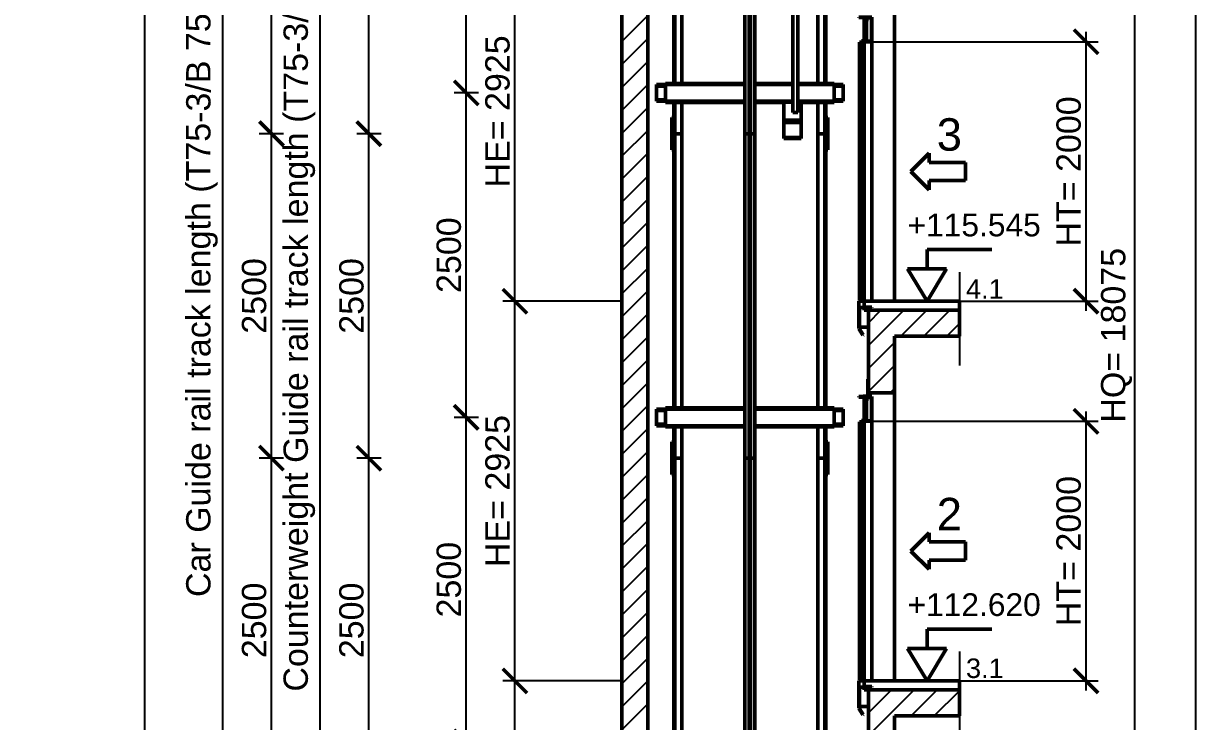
# Model space of a CAD drawing. Header units: millimetres. Extents: x -9546 to 173314, y -46180 to 27253.
# Drawn here: x 65256 to 74286, y -28385 to -23006 of the extents above; entities that cross this region are included whole.
import ezdxf

# ---------------------------------------------------------------- set-up
doc = ezdxf.new("R2010")
doc.units = ezdxf.units.MM
doc.linetypes.add('AM_ISO08W050', pattern=[18, 12, -1.5, 3, -1.5])
for name, color, linetype, lineweight in [('AM_0', 7, 'Continuous', 50), ('AM_5', 3, 'Continuous', 25), ('AM_8', 1, 'Continuous', 25), ('LDCar-AM_0', 7, 'Continuous', 50), ('LDCar-AM_4', 3, 'Continuous', 25), ('LDDoorFixingPoints-AM_0', 7, 'Continuous', 50), ('LDGuides-AM_0', 7, 'Continuous', 50), ('LDRailBrackets-AM_0', 7, 'Continuous', 50), ('LDShaft-AM_0', 7, 'Continuous', 50), ('LDShaft-AM_5', 3, 'Continuous', 25), ('LDShaft-AM_7', 4, 'AM_ISO08W050', 25)]:
    doc.layers.add(name, color=color, linetype=linetype, lineweight=lineweight)
doc.layers.add('AM_VIEWS', color=1, linetype='Continuous', lineweight=25, plot=False)
doc.styles.add('LD', font='ARIALUNI.ttf')
doc.dimstyles.new('LIFT', dxfattribs={"dimtxt": 2.5, "dimasz": 2.5, "dimexe": 1.25, "dimexo": 0, "dimgap": 0.5, "dimtad": 1, "dimdec": 0, "dimzin": 1, "dimdsep": 46, "dimtxsty": 'LD', "dimblk": 'ARCHTICK', "dimcen": 0, "dimdle": 1, "dimclrd": 3, "dimclre": 3, "dimclrt": 4, "dimadec": 0, "dimazin": 0, "dimtp": 0.1, "dimtm": 0.1, "dimtfac": 0.71, "dimtdec": 0, "dimtix": 1, "dimtmove": 0, "dimatfit": 3, "dimfxl": 1, "dimtolj": 1, "dimarcsym": 0})

# ---------------------------------------------------------------- blocks, each defined once
blk = doc.blocks.new('LD_20260611094835_0000028C')
at = {"layer": 'AM_8'}
for p, q in [((-1900, 12595.7), (-1700, 12795.7)), ((-1900, 12418.9), (-1700, 12618.9)), ((-1900, 12242.1), (-1700, 12442.1)), ((-1900, 12065.4), (-1700, 12265.4)), ((-1900, 11888.6), (-1700, 12088.6)), ((-1900, 11711.8), (-1700, 11911.8)), ((-1900, 11535), (-1700, 11735)), ((-1900, 11358.3), (-1700, 11558.3)), ((-1900, 11181.5), (-1700, 11381.5)), ((-1900, 11004.7), (-1700, 11204.7)), ((-1900, 10827.9), (-1700, 11027.9)), ((-1900, 10651.1), (-1700, 10851.1)), ((-1900, 10474.4), (-1700, 10674.4)), ((-1900, 10297.6), (-1700, 10497.6)), ((0, 10253), (272, 10525)), ((0, 10429.8), (95.2, 10525)), ((248.7, 10325), (448.7, 10525)), ((425.5, 10325), (625.5, 10525)), ((602.3, 10325), (700, 10422.7)), ((-1900, 10120.8), (-1700, 10320.8)), ((0, 10076.3), (200, 10276.3)), ((-1900, 9944), (-1700, 10144)), ((0, 9899.5), (200, 10099.5)), ((-1900, 9767.3), (-1700, 9967.3)), ((167.3, 9890), (200, 9922.7)), ((-1900, 9590.5), (-1700, 9790.5)), ((-1900, 9413.7), (-1700, 9613.7)), ((-1900, 9236.9), (-1700, 9436.9)), ((-1900, 9060.2), (-1700, 9260.2)), ((-1900, 8883.4), (-1700, 9083.4)), ((-1900, 8706.6), (-1700, 8906.6)), ((-1900, 8529.8), (-1700, 8729.8)), ((-1900, 8353), (-1700, 8553)), ((-1900, 8176.3), (-1700, 8376.3)), ((-1900, 7999.5), (-1700, 8199.5)), ((-1900, 7822.7), (-1700, 8022.7)), ((-1900, 7645.9), (-1700, 7845.9)), ((-1900, 7469.2), (-1700, 7669.2)), ((0, 7247.8), (352.2, 7600)), ((0, 7424.6), (175.4, 7600)), ((328.9, 7400), (528.9, 7600)), ((505.7, 7400), (700, 7594.3)), ((-1900, 7292.4), (-1700, 7492.4)), ((682.5, 7400), (700, 7417.5))]:
    blk.add_line(p, q, dxfattribs=at)
blk = doc.blocks.new('LD_20260611094835_0000028D')
at = {"layer": 'LDShaft-AM_0'}
for p, q in [((-1900, 24391), (-1900, 0)), ((-1700, 0), (-1700, 24191)), ((200, 10595), (200, 12815)), ((80, 10525), (0, 10525)), ((0, 10525), (0, 9890)), ((200, 10525), (80, 10525)), ((700, 10525), (200, 10525)), ((700, 10325), (700, 10525)), ((200, 9890), (200, 10325)), ((200, 10325), (700, 10325)), ((0, 9890), (0, 9860)), ((0, 9890), (80, 9890)), ((80, 9890), (200, 9890)), ((200, 7670), (200, 9890)), ((80, 7600), (0, 7600)), ((0, 7600), (0, 6965)), ((200, 7600), (80, 7600)), ((700, 7600), (200, 7600)), ((700, 7400), (700, 7600)), ((200, 6965), (200, 7400)), ((200, 7400), (700, 7400))]:
    blk.add_line(p, q, dxfattribs=at)
blk = doc.blocks.new('LD_ENTRY_FLOOR_R')
for p, q in [((0, 0), (-150, 250)), ((150, 250), (0, 0))]:
    blk.add_line(p, q)
at = {"layer": 'AM_0'}
for p, q in [((0, 397.7), (500, 397.7)), ((0, 250), (0, 397.7)), ((-150, 250), (150, 250))]:
    blk.add_line(p, q, dxfattribs=at)
blk = doc.blocks.new('LD_20260611094835_000002A7')
at = {"layer": 'LDCar-AM_0'}
blk.add_blockref('LD_ENTRY_FLOOR_R', (0, 0), dxfattribs=at)
at = {"layer": 'LDCar-AM_0', "style": 'LD'}
blk.add_text('+115.545', height=175, dxfattribs=at).set_placement((-150, 500))
blk = doc.blocks.new('LD_ENTRY_R')
for p, q in [((0, 0), (140.6, 140.6)), ((140.6, 70.3), (140.6, 140.6)), ((0, 0), (140.6, -140.6)), ((140.6, 70.3), (422, 70.3)), ((422, -70.3), (422, 70.3)), ((140.6, -70.3), (422, -70.3)), ((140.6, -70.3), (140.6, -140.6))]:
    blk.add_line(p, q)
blk = doc.blocks.new('LD_20260611094835_000002A8')
at = {"layer": 'LDCar-AM_0'}
blk.add_blockref('LD_ENTRY_R', (0, 0), dxfattribs=at)
at = {"layer": 'LDCar-AM_0', "style": 'LD'}
blk.add_text('3', height=250, dxfattribs=at).set_placement((200, 160))
blk = doc.blocks.new('LD_20260611094835_000002A9')
at = {"layer": 'LDShaft-AM_0'}
for p, q in [((0, 0), (-35, 0)), ((-35, 0), (-35, -70)), ((80, 0), (0, 0)), ((200, 0), (80, 0)), ((700, 0), (200, 0)), ((700, -70), (700, 0)), ((-35, -70), (0, -70)), ((0, -70), (80, -70)), ((80, -70), (200, -70)), ((200, -70), (700, -70))]:
    blk.add_line(p, q, dxfattribs=at)
blk = doc.blocks.new('LD_20260611094835_000002AA')
at = {"layer": 'LDShaft-AM_0'}
for p, q in [((0, 0), (-35, 0)), ((-35, 0), (-35, -1)), ((0, -1), (0, 0)), ((-71, -1), (-71, -151)), ((-35, -1), (-71, -1)), ((-35, -1), (0, -1)), ((0, -151), (0, -22.5)), ((-71, -151), (0, -151))]:
    blk.add_line(p, q, dxfattribs=at)
blk = doc.blocks.new('LD_20260611094835_000002AB')
at = {"layer": 'LDCar-AM_0'}
for p, q in [((-40, 2190), (-100, 2190)), ((-100, 2190), (-100, 2187)), ((-100, 2187), (-43, 2187)), ((-60, 2187), (-60, 2003)), ((-43, 2187), (-43, 2010)), ((-30, 2190), (-40, 2190)), ((-40, 2010), (-40, 2190)), ((-30, 2190), (-30, 2170)), ((0, 2190), (-30, 2190)), ((-30, 2170), (-27, 2170)), ((-27, 2170), (-27, 2187)), ((-27, 2187), (-3, 2187)), ((-3, 2187), (-3, 2003)), ((0, 2000), (0, 2190)), ((-66.5, 1995), (-95, 1995)), ((-95, 1995), (-95, 5)), ((-63.5, 2020), (-66.5, 2020)), ((-66.5, 2020), (-66.5, 2000)), ((-66.5, 2000), (0, 2000)), ((-66.5, 5), (-66.5, 1995)), ((-63.5, 2003), (-63.5, 2020)), ((-3, 2003), (-63.5, 2003)), ((-60, 2000), (-60, 0)), ((-43, 2010), (-40, 2010)), ((0, 0), (0, 2000)), ((-60, 0), (-100, 0)), ((-100, 0), (-100, -47.5)), ((-95, 5), (-66.5, 5)), ((-60, -44.5), (-60, 0)), ((-60, 0), (0, 0)), ((-100, -47.5), (-100, -210)), ((-97, -210), (-97, -47.5)), ((-97, -47.5), (-60, -47.5)), ((0, -44.5), (-60, -44.5)), ((-60, -47.5), (0, -47.5)), ((0, -47.5), (0, -44.5)), ((-100, -210), (-97, -210)), ((-97.2, -210.2), (-99.8, -211.8)), ((-99.8, -211.8), (-69.8, -260.8)), ((-67.2, -259.2), (-97.2, -210.2)), ((-69.8, -260.8), (-67.2, -259.2))]:
    blk.add_line(p, q, dxfattribs=at)
blk = doc.blocks.new('LD_20260611094835_000002B0')
at = {"layer": 'LDCar-AM_0'}
blk.add_blockref('LD_ENTRY_R', (0, 0), dxfattribs=at)
at = {"layer": 'LDCar-AM_0', "style": 'LD'}
blk.add_text('2', height=250, dxfattribs=at).set_placement((200, 160))
blk = doc.blocks.new('LD_20260611094835_000002B1')
at = {"layer": 'LDCar-AM_0'}
blk.add_blockref('LD_ENTRY_FLOOR_R', (0, 0), dxfattribs=at)
at = {"layer": 'LDCar-AM_0', "style": 'LD'}
blk.add_text('+112.620', height=175, dxfattribs=at).set_placement((-150, 500))
blk = doc.blocks.new('LD_20260611094835_000002B2')
at = {"layer": 'LDShaft-AM_0'}
for p, q in [((0, 0), (-35, 0)), ((-35, 0), (-35, -70)), ((80, 0), (0, 0)), ((200, 0), (80, 0)), ((700, 0), (200, 0)), ((700, -70), (700, 0)), ((-35, -70), (0, -70)), ((0, -70), (80, -70)), ((80, -70), (200, -70)), ((200, -70), (700, -70))]:
    blk.add_line(p, q, dxfattribs=at)
blk = doc.blocks.new('LD_20260611094835_000002B3')
at = {"layer": 'LDShaft-AM_0'}
for p, q in [((0, 0), (-35, 0)), ((-35, 0), (-35, -1)), ((0, -1), (0, 0)), ((-71, -1), (-71, -151)), ((-35, -1), (-71, -1)), ((-35, -1), (0, -1)), ((0, -151), (0, -22.5)), ((-71, -151), (0, -151))]:
    blk.add_line(p, q, dxfattribs=at)
blk = doc.blocks.new('LD_20260611094835_000002B4')
at = {"layer": 'LDCar-AM_0'}
for p, q in [((-40, 2190), (-100, 2190)), ((-100, 2190), (-100, 2187)), ((-100, 2187), (-43, 2187)), ((-60, 2187), (-60, 2003)), ((-43, 2187), (-43, 2010)), ((-30, 2190), (-40, 2190)), ((-40, 2010), (-40, 2190)), ((-30, 2190), (-30, 2170)), ((0, 2190), (-30, 2190)), ((-30, 2170), (-27, 2170)), ((-27, 2170), (-27, 2187)), ((-27, 2187), (-3, 2187)), ((-3, 2187), (-3, 2003)), ((0, 2000), (0, 2190)), ((-66.5, 1995), (-95, 1995)), ((-95, 1995), (-95, 5)), ((-63.5, 2020), (-66.5, 2020)), ((-66.5, 2020), (-66.5, 2000)), ((-66.5, 2000), (0, 2000)), ((-66.5, 5), (-66.5, 1995)), ((-63.5, 2003), (-63.5, 2020)), ((-3, 2003), (-63.5, 2003)), ((-60, 2000), (-60, 0)), ((-43, 2010), (-40, 2010)), ((0, 0), (0, 2000)), ((-60, 0), (-100, 0)), ((-100, 0), (-100, -47.5)), ((-95, 5), (-66.5, 5)), ((-60, -44.5), (-60, 0)), ((-60, 0), (0, 0)), ((-100, -47.5), (-100, -210)), ((-97, -210), (-97, -47.5)), ((-97, -47.5), (-60, -47.5)), ((0, -44.5), (-60, -44.5)), ((-60, -47.5), (0, -47.5)), ((0, -47.5), (0, -44.5)), ((-100, -210), (-97, -210)), ((-97.2, -210.2), (-99.8, -211.8)), ((-99.8, -211.8), (-69.8, -260.8)), ((-67.2, -259.2), (-97.2, -210.2)), ((-69.8, -260.8), (-67.2, -259.2))]:
    blk.add_line(p, q, dxfattribs=at)
blk = doc.blocks.new('LD_20260611094835_000002B6')
at = {"layer": 'LDDoorFixingPoints-AM_0'}
for p, q in [((-1, 35), (-5, 35)), ((-5, 35), (-5, -96)), ((-1, -100), (-1, 35)), ((-5, -96), (-41, -96)), ((-41, -96), (-41, -100)), ((-41, -100), (-1, -100))]:
    blk.add_line(p, q, dxfattribs=at)
blk = doc.blocks.new('LD_20260611094835_000002D5')
at = {"layer": 'AM_0'}
for p, q in [((-20, -70), (-87, -70)), ((-87, -70), (-87, -209)), ((45, -70), (20, -70)), ((45, -209), (45, -70)), ((45, -209), (-87, -209)), ((-87, -209), (-87, -226.5)), ((-87, -209), (45, -209)), ((45, -226.5), (-87, -226.5)), ((-87, -226.5), (-87, -343.5)), ((45, -226.5), (45, -209)), ((45, -343.5), (45, -226.5)), ((-87, -343.5), (45, -343.5)), ((-87, -343.5), (-87, -350)), ((-87, -350), (45, -350)), ((45, -350), (45, -343.5))]:
    blk.add_line(p, q, dxfattribs=at)
blk = doc.blocks.new('LD_20260611094835_000002D6')
at = {"layer": 'AM_0'}
for p, q in [((45, 65), (-87, 65)), ((-87, 65), (-87, -74)), ((45, -74), (45, 65)), ((45, -74), (-87, -74)), ((-87, -74), (-87, -91.5)), ((-87, -74), (45, -74)), ((45, -91.5), (45, -74)), ((45, -91.5), (-87, -91.5)), ((-87, -91.5), (-87, -208.5)), ((45, -208.5), (45, -91.5)), ((-87, -208.5), (-87, -215)), ((-87, -208.5), (45, -208.5)), ((-87, -215), (-20, -215)), ((-20, -208.5), (-20, -8396.5)), ((20, -8396.5), (20, -208.5)), ((20, -215), (45, -215)), ((45, -215), (45, -208.5)), ((-20, -8396.5), (20, -8396.5))]:
    blk.add_line(p, q, dxfattribs=at)
blk = doc.blocks.new('LD_20260611094835_000002D7')
at = {"layer": 'LDShaft-AM_7'}
blk.add_line((0, -20061), (0, 4980), dxfattribs=at)
blk = doc.blocks.new('LD_20260611094835_000002DD')
at = {"layer": 'LDRailBrackets-AM_0'}
for p, q in [((-650, 64.5), (-720, 64.5)), ((-720, 64.5), (-720, 56.5)), ((-709, 56.5), (-720, 56.5)), ((-720, 56.5), (-720, 52.5)), ((-720, 52.5), (-720, -52.5)), ((-720, 52.5), (-709, 52.5)), ((-709, 52.5), (-709, 56.5)), ((-650, 56.5), (-709, 56.5)), ((-709, 56.5), (-709, 52.5)), ((-709, 52.5), (-650, 52.5)), ((-650, 72.5), (-650, 64.5)), ((-37.5, 72.5), (-650, 72.5)), ((-650, 64.5), (-650, -64.5)), ((-37.5, 64.5), (-650, 64.5)), ((650, 72.5), (37.5, 72.5)), ((650, 64.5), (37.5, 64.5)), ((650, 64.5), (650, 72.5)), ((720, 64.5), (650, 64.5)), ((650, -64.5), (650, 64.5)), ((709, 56.5), (650, 56.5)), ((650, 52.5), (709, 52.5)), ((709, 56.5), (709, 52.5)), ((720, 56.5), (709, 56.5)), ((709, 52.5), (709, 56.5)), ((709, 52.5), (720, 52.5)), ((720, 56.5), (720, 64.5)), ((720, 52.5), (720, 56.5)), ((720, -52.5), (720, 52.5)), ((-709, -52.5), (-720, -52.5)), ((-720, -52.5), (-720, -56.5)), ((-720, -56.5), (-720, -64.5)), ((-720, -56.5), (-709, -56.5)), ((-720, -64.5), (-650, -64.5)), ((-650, -52.5), (-709, -52.5)), ((-709, -52.5), (-709, -56.5)), ((-709, -56.5), (-709, -52.5)), ((-709, -56.5), (-650, -56.5)), ((-650, -64.5), (-37.5, -64.5)), ((-650, -64.5), (-650, -72.5)), ((-650, -72.5), (-37.5, -72.5)), ((37.5, -64.5), (650, -64.5)), ((37.5, -72.5), (650, -72.5)), ((709, -52.5), (650, -52.5)), ((650, -56.5), (709, -56.5)), ((650, -64.5), (720, -64.5)), ((650, -72.5), (650, -64.5)), ((709, -56.5), (709, -52.5)), ((709, -52.5), (709, -56.5)), ((720, -52.5), (709, -52.5)), ((709, -56.5), (720, -56.5)), ((720, -56.5), (720, -52.5)), ((720, -64.5), (720, -56.5))]:
    blk.add_line(p, q, dxfattribs=at)
blk = doc.blocks.new('LD_20260611094835_000002E4')
at = {"layer": 'LDRailBrackets-AM_0'}
for p, q in [((-650, 64.5), (-720, 64.5)), ((-720, 64.5), (-720, 56.5)), ((-709, 56.5), (-720, 56.5)), ((-720, 56.5), (-720, 52.5)), ((-720, 52.5), (-720, -52.5)), ((-720, 52.5), (-709, 52.5)), ((-650, 56.5), (-709, 56.5)), ((-709, 56.5), (-709, 52.5)), ((-709, 52.5), (-709, 56.5)), ((-709, 52.5), (-650, 52.5)), ((-650, 72.5), (-650, 64.5)), ((-37.5, 72.5), (-650, 72.5)), ((-650, 64.5), (-650, -64.5)), ((-37.5, 64.5), (-650, 64.5)), ((330, 72.5), (37.5, 72.5)), ((330, 64.5), (37.5, 64.5)), ((650, 72.5), (370, 72.5)), ((650, 64.5), (370, 64.5)), ((650, 64.5), (650, 72.5)), ((650, -64.5), (650, 64.5)), ((720, 64.5), (650, 64.5)), ((709, 56.5), (650, 56.5)), ((650, 52.5), (709, 52.5)), ((709, 56.5), (709, 52.5)), ((720, 56.5), (709, 56.5)), ((709, 52.5), (709, 56.5)), ((709, 52.5), (720, 52.5)), ((720, 56.5), (720, 64.5)), ((720, 52.5), (720, 56.5)), ((720, -52.5), (720, 52.5)), ((-709, -52.5), (-720, -52.5)), ((-720, -52.5), (-720, -56.5)), ((-720, -56.5), (-720, -64.5)), ((-720, -56.5), (-709, -56.5)), ((-720, -64.5), (-650, -64.5)), ((-650, -52.5), (-709, -52.5)), ((-709, -52.5), (-709, -56.5)), ((-709, -56.5), (-709, -52.5)), ((-709, -56.5), (-650, -56.5)), ((-650, -64.5), (-37.5, -64.5)), ((-650, -64.5), (-650, -72.5)), ((-650, -72.5), (-37.5, -72.5)), ((37.5, -64.5), (330, -64.5)), ((37.5, -72.5), (263, -72.5)), ((370, -64.5), (650, -64.5)), ((395, -72.5), (650, -72.5)), ((709, -52.5), (650, -52.5)), ((650, -56.5), (709, -56.5)), ((650, -64.5), (720, -64.5)), ((650, -72.5), (650, -64.5)), ((709, -56.5), (709, -52.5)), ((709, -52.5), (709, -56.5)), ((720, -52.5), (709, -52.5)), ((709, -56.5), (720, -56.5)), ((720, -56.5), (720, -52.5)), ((720, -64.5), (720, -56.5))]:
    blk.add_line(p, q, dxfattribs=at)
blk = doc.blocks.new('LD_20260611094835_000002E8')
at = {"layer": 'LDGuides-AM_0'}
for p, q in [((24, 1250), (-31, 1250)), ((-31, 1250), (-31, -863.5)), ((31, 1250), (24, 1250)), ((24, 1250), (24, -863.5)), ((24, -863.5), (24, 1250)), ((31, -863.5), (31, 1250)), ((-31, -1008.5), (-31, -1250)), ((24, -1008.5), (24, -1250)), ((24, -1250), (24, -1008.5)), ((31, -1250), (31, -1008.5)), ((-31, -1250), (24, -1250)), ((24, -1250), (31, -1250))]:
    blk.add_line(p, q, dxfattribs=at)
blk = doc.blocks.new('LD_20260611094835_000002E9')
at = {"layer": 'AM_0'}
for p, q in [((15, 125), (0, 125)), ((0, 125), (0, -125)), ((15, -125), (15, 125)), ((0, -125), (15, -125))]:
    blk.add_line(p, q, dxfattribs=at)
blk = doc.blocks.new('LD_20260611094835_000002EA')
at = {"layer": 'LDGuides-AM_0'}
for p, q in [((24, 1250), (-31, 1250)), ((-31, 1250), (-31, -863.5)), ((24, -863.5), (24, 1250)), ((31, 1250), (24, 1250)), ((24, 1250), (24, -863.5)), ((31, -863.5), (31, 1250)), ((-31, -1008.5), (-31, -1250)), ((24, -1250), (24, -1008.5)), ((24, -1008.5), (24, -1250)), ((31, -1250), (31, -1008.5)), ((-31, -1250), (24, -1250)), ((24, -1250), (31, -1250))]:
    blk.add_line(p, q, dxfattribs=at)
blk = doc.blocks.new('LD_20260611094835_000002F4')
at = {"layer": 'LDGuides-AM_0'}
for p, q in [((24, 1250), (-31, 1250)), ((-31, 1250), (-31, -863.5)), ((24, -863.5), (24, 1250)), ((31, 1250), (24, 1250)), ((24, 1250), (24, -863.5)), ((31, -863.5), (31, 1250)), ((-31, -1008.5), (-31, -1250)), ((24, -1250), (24, -1008.5)), ((24, -1008.5), (24, -1250)), ((31, -1250), (31, -1008.5)), ((-31, -1250), (24, -1250)), ((24, -1250), (31, -1250))]:
    blk.add_line(p, q, dxfattribs=at)
blk = doc.blocks.new('LD_20260611094835_000002F5')
at = {"layer": 'AM_0'}
for p, q in [((15, 125), (0, 125)), ((0, 125), (0, -125)), ((15, -125), (15, 125)), ((0, -125), (15, -125))]:
    blk.add_line(p, q, dxfattribs=at)
blk = doc.blocks.new('LD_20260611094835_00000302')
at = {"layer": 'LDGuides-AM_0'}
for p, q in [((-24, 1250), (-31, 1250)), ((-31, 1250), (-31, -863.5)), ((31, 1250), (-24, 1250)), ((-24, 1250), (-24, -863.5)), ((-24, -863.5), (-24, 1250)), ((31, -863.5), (31, 1250)), ((-31, -1008.5), (-31, -1250)), ((-24, -1008.5), (-24, -1250)), ((-24, -1250), (-24, -1008.5)), ((31, -1250), (31, -1008.5)), ((-31, -1250), (-24, -1250)), ((-24, -1250), (31, -1250))]:
    blk.add_line(p, q, dxfattribs=at)
blk = doc.blocks.new('LD_20260611094835_00000306')
at = {"layer": 'LDGuides-AM_0'}
for p, q in [((-24, 1250), (-31, 1250)), ((-31, 1250), (-31, -863.5)), ((-24, -863.5), (-24, 1250)), ((31, 1250), (-24, 1250)), ((-24, 1250), (-24, -863.5)), ((31, -863.5), (31, 1250)), ((-31, -1008.5), (-31, -1250)), ((-24, -1250), (-24, -1008.5)), ((-24, -1008.5), (-24, -1250)), ((31, -1250), (31, -1008.5)), ((-31, -1250), (-24, -1250)), ((-24, -1250), (31, -1250))]:
    blk.add_line(p, q, dxfattribs=at)
blk = doc.blocks.new('LD_20260611094835_00000307')
at = {"layer": 'AM_0'}
for p, q in [((0, 125), (-15, 125)), ((-15, 125), (-15, -125)), ((0, -125), (0, 125)), ((-15, -125), (0, -125))]:
    blk.add_line(p, q, dxfattribs=at)
blk = doc.blocks.new('LD_20260611094835_00000308')
at = {"layer": 'LDGuides-AM_0'}
for p, q in [((-24, 1250), (-31, 1250)), ((-31, 1250), (-31, -863.5)), ((31, 1250), (-24, 1250)), ((-24, 1250), (-24, -863.5)), ((-24, -863.5), (-24, 1250)), ((31, -863.5), (31, 1250)), ((-31, -1008.5), (-31, -1250)), ((-24, -1008.5), (-24, -1250)), ((-24, -1250), (-24, -1008.5)), ((31, -1250), (31, -1008.5)), ((-31, -1250), (-24, -1250)), ((-24, -1250), (31, -1250))]:
    blk.add_line(p, q, dxfattribs=at)
blk = doc.blocks.new('LD_20260611094835_00000309')
at = {"layer": 'AM_0'}
for p, q in [((0, 125), (-15, 125)), ((-15, 125), (-15, -125)), ((0, -125), (0, 125)), ((-15, -125), (0, -125))]:
    blk.add_line(p, q, dxfattribs=at)
blk = doc.blocks.new('LD_20260611094835_00000318')
at = {"layer": 'LDGuides-AM_0'}
for p, q in [((-5, 1250), (-37.5, 1250)), ((-37.5, 1250), (-37.5, -1250)), ((5, 1250), (-5, 1250)), ((-5, 1250), (-5, -1250)), ((-5, -1250), (-5, 1250)), ((5, -1250), (5, 1250)), ((37.5, 1250), (5, 1250)), ((5, 1250), (5, -1250)), ((37.5, -1250), (37.5, 1250)), ((-37.5, -1250), (-5, -1250)), ((-5, -1250), (5, -1250)), ((5, -1250), (37.5, -1250))]:
    blk.add_line(p, q, dxfattribs=at)
blk = doc.blocks.new('LD_20260611094835_0000031A')
at = {"layer": 'LDGuides-AM_0'}
for p, q in [((-5, 1250), (-37.5, 1250)), ((-37.5, 1250), (-37.5, -1250)), ((-5, -1250), (-5, 1250)), ((5, 1250), (-5, 1250)), ((-5, 1250), (-5, -1250)), ((37.5, 1250), (5, 1250)), ((5, 1250), (5, -1250)), ((5, -1250), (5, 1250)), ((37.5, -1250), (37.5, 1250)), ((-37.5, -1250), (-5, -1250)), ((-5, -1250), (5, -1250)), ((5, -1250), (37.5, -1250))]:
    blk.add_line(p, q, dxfattribs=at)
blk = doc.blocks.new('LD_20260611094835_0000031C')
at = {"layer": 'LDGuides-AM_0'}
for p, q in [((-5, 1250), (-37.5, 1250)), ((-37.5, 1250), (-37.5, -1250)), ((-5, -1250), (-5, 1250)), ((5, 1250), (-5, 1250)), ((-5, 1250), (-5, -1250)), ((37.5, 1250), (5, 1250)), ((5, 1250), (5, -1250)), ((5, -1250), (5, 1250)), ((37.5, -1250), (37.5, 1250)), ((-37.5, -1250), (-5, -1250)), ((-5, -1250), (5, -1250)), ((5, -1250), (37.5, -1250))]:
    blk.add_line(p, q, dxfattribs=at)
blk = doc.blocks.new('_ArchTick')
at = {"color": 0, "linetype": 'ByBlock', "const_width": 0.15}
blk.add_lwpolyline([(-0.5, -0.5), (0.5, 0.5)], dxfattribs=at)
blk = doc.blocks.new('*D2485')
at = {"layer": 'Defpoints', "color": 0, "transparency": 16777216}
for p in [(71792.3, -26071.1), (73442.3, -26071.1), (71792.3, -28071.1)]:
    blk.add_point(p, dxfattribs=at)
at = {"layer": 'LDShaft-AM_5', "color": 3, "lineweight": -2, "transparency": 16777216}
for p, q in [((73442.3, -28146.1), (73442.3, -25996.1)), ((71792.3, -26071.1), (73536, -26071.1)), ((71792.3, -28071.1), (73536, -28071.1))]:
    blk.add_line(p, q, dxfattribs=at)
at = {"layer": 'LDShaft-AM_5', "color": 3, "lineweight": -2, "transparency": 16777216, "xscale": 187.5, "yscale": 187.5, "zscale": 187.5}
for p, rotation in [((73442.3, -26071.1), 90), ((73442.3, -28071.1), 270)]:
    blk.add_blockref('_ArchTick', p, dxfattribs=dict(at, rotation=rotation))
at = {"layer": 'LDShaft-AM_5', "color": 4, "transparency": 16777216, "insert": (73309, -27071.1), "char_height": 187.5, "attachment_point": 5, "rotation": 90, "style": 'LD'}
blk.add_mtext('\\A1;HT= 2000', dxfattribs=at)
blk = doc.blocks.new('*D2486')
at = {"layer": 'Defpoints', "color": 0, "transparency": 16777216}
for p in [(71792.3, -23146.1), (73442.3, -23146.1), (71792.3, -25146.1)]:
    blk.add_point(p, dxfattribs=at)
at = {"layer": 'LDShaft-AM_5', "color": 3, "lineweight": -2, "transparency": 16777216}
for p, q in [((73442.3, -25221.1), (73442.3, -23071.1)), ((71792.3, -23146.1), (73536, -23146.1)), ((71792.3, -25146.1), (73536, -25146.1))]:
    blk.add_line(p, q, dxfattribs=at)
at = {"layer": 'LDShaft-AM_5', "color": 3, "lineweight": -2, "transparency": 16777216, "xscale": 187.5, "yscale": 187.5, "zscale": 187.5}
for p, rotation in [((73442.3, -23146.1), 90), ((73442.3, -25146.1), 270)]:
    blk.add_blockref('_ArchTick', p, dxfattribs=dict(at, rotation=rotation))
at = {"layer": 'LDShaft-AM_5', "color": 4, "transparency": 16777216, "insert": (73309, -24146.1), "char_height": 187.5, "attachment_point": 5, "rotation": 90, "style": 'LD'}
blk.add_mtext('\\A1;HT= 2000', dxfattribs=at)
blk = doc.blocks.new('*D2487')
at = {"layer": 'Defpoints', "color": 0, "transparency": 16777216}
for p in [(69042.3, -28071.1), (69867.3, -28071.1), (69867.3, -30996.1)]:
    blk.add_point(p, dxfattribs=at)
at = {"layer": 'LDShaft-AM_5', "color": 3, "lineweight": -2, "transparency": 16777216}
for p, q in [((69867.3, -28071.1), (68948.5, -28071.1)), ((69042.3, -31071.1), (69042.3, -27996.1)), ((69867.3, -30996.1), (68948.5, -30996.1))]:
    blk.add_line(p, q, dxfattribs=at)
at = {"layer": 'LDShaft-AM_5', "color": 3, "lineweight": -2, "transparency": 16777216, "xscale": 187.5, "yscale": 187.5, "zscale": 187.5}
for p, rotation in [((69042.3, -28071.1), 90), ((69042.3, -30996.1), 270)]:
    blk.add_blockref('_ArchTick', p, dxfattribs=dict(at, rotation=rotation))
at = {"layer": 'LDShaft-AM_5', "color": 4, "transparency": 16777216, "insert": (68909, -29533.6), "char_height": 187.5, "attachment_point": 5, "rotation": 90, "style": 'LD'}
blk.add_mtext('\\A1;HE= 2925', dxfattribs=at)
blk = doc.blocks.new('*D2490')
at = {"layer": 'Defpoints', "color": 0, "transparency": 16777216}
for p in [(69042.3, -25146.1), (69867.3, -25146.1), (69867.3, -28071.1)]:
    blk.add_point(p, dxfattribs=at)
at = {"layer": 'LDShaft-AM_5', "color": 3, "lineweight": -2, "transparency": 16777216}
for p, q in [((69042.3, -28146.1), (69042.3, -25071.1)), ((69867.3, -25146.1), (68948.5, -25146.1)), ((69867.3, -28071.1), (68948.5, -28071.1))]:
    blk.add_line(p, q, dxfattribs=at)
at = {"layer": 'LDShaft-AM_5', "color": 3, "lineweight": -2, "transparency": 16777216, "xscale": 187.5, "yscale": 187.5, "zscale": 187.5}
for p, rotation in [((69042.3, -25146.1), 90), ((69042.3, -28071.1), 270)]:
    blk.add_blockref('_ArchTick', p, dxfattribs=dict(at, rotation=rotation))
at = {"layer": 'LDShaft-AM_5', "color": 4, "transparency": 16777216, "insert": (68909, -26608.6), "char_height": 187.5, "attachment_point": 5, "rotation": 90, "style": 'LD'}
blk.add_mtext('\\A1;HE= 2925', dxfattribs=at)
blk = doc.blocks.new('*D2493')
at = {"layer": 'AM_5', "color": 3, "lineweight": -2, "transparency": 16777216}
for p, q in [((66792.3, -35790.1), (66792.3, -12720.1)), ((70852.3, -12795.1), (66698.5, -12795.1)), ((70852.3, -35715.1), (66698.5, -35715.1))]:
    blk.add_line(p, q, dxfattribs=at)
at = {"layer": 'Defpoints', "color": 0, "transparency": 16777216}
for p in [(66792.3, -12795.1), (70852.3, -12795.1), (70852.3, -35715.1)]:
    blk.add_point(p, dxfattribs=at)
at = {"layer": 'AM_5', "color": 3, "lineweight": -2, "transparency": 16777216, "xscale": 187.5, "yscale": 187.5, "zscale": 187.5}
for p, rotation in [((66792.3, -12795.1), 90), ((66792.3, -35715.1), 270)]:
    blk.add_blockref('_ArchTick', p, dxfattribs=dict(at, rotation=rotation))
at = {"layer": 'AM_5', "color": 4, "transparency": 16777216, "insert": (66631.9, -24255.1), "char_height": 187.5, "attachment_point": 5, "rotation": 90, "style": 'LD'}
blk.add_mtext('\\A1;Car Guide rail track length (T75-3/B 75/62/10) = 22920', dxfattribs=at)
blk = doc.blocks.new('*D2494')
at = {"layer": 'Defpoints', "color": 0, "transparency": 16777216}
for p in [(69042.3, -22221.1), (69867.3, -22221.1), (69867.3, -25146.1)]:
    blk.add_point(p, dxfattribs=at)
at = {"layer": 'LDShaft-AM_5', "color": 3, "lineweight": -2, "transparency": 16777216}
for p, q in [((69042.3, -25221.1), (69042.3, -22146.1)), ((69867.3, -22221.1), (68948.5, -22221.1)), ((69867.3, -25146.1), (68948.5, -25146.1))]:
    blk.add_line(p, q, dxfattribs=at)
at = {"layer": 'LDShaft-AM_5', "color": 3, "lineweight": -2, "transparency": 16777216, "xscale": 187.5, "yscale": 187.5, "zscale": 187.5}
for p, rotation in [((69042.3, -22221.1), 90), ((69042.3, -25146.1), 270)]:
    blk.add_blockref('_ArchTick', p, dxfattribs=dict(at, rotation=rotation))
at = {"layer": 'LDShaft-AM_5', "color": 4, "transparency": 16777216, "insert": (68909, -23683.6), "char_height": 187.5, "attachment_point": 5, "rotation": 90, "style": 'LD'}
blk.add_mtext('\\A1;HE= 2925', dxfattribs=at)
blk = doc.blocks.new('*D2500')
at = {"layer": 'Defpoints', "color": 0, "transparency": 16777216}
for p in [(67167.3, -23855.1), (67261, -23855.1), (67261, -26355.1)]:
    blk.add_point(p, dxfattribs=at)
at = {"layer": 'LDShaft-AM_5', "color": 3, "lineweight": -2, "transparency": 16777216}
for p, q in [((67167.3, -26430.1), (67167.3, -23780.1)), ((67261, -23855.1), (67073.5, -23855.1)), ((67261, -26355.1), (67073.5, -26355.1))]:
    blk.add_line(p, q, dxfattribs=at)
at = {"layer": 'LDShaft-AM_5', "color": 3, "lineweight": -2, "transparency": 16777216, "xscale": 187.5, "yscale": 187.5, "zscale": 187.5}
for p, rotation in [((67167.3, -23855.1), 90), ((67167.3, -26355.1), 270)]:
    blk.add_blockref('_ArchTick', p, dxfattribs=dict(at, rotation=rotation))
at = {"layer": 'LDShaft-AM_5', "color": 4, "transparency": 16777216, "insert": (67034, -25105.1), "char_height": 187.5, "attachment_point": 5, "rotation": 90, "style": 'LD'}
blk.add_mtext('\\A1;2500', dxfattribs=at)
blk = doc.blocks.new('*D2504')
at = {"layer": 'Defpoints', "color": 0, "transparency": 16777216}
for p in [(67167.3, -21355.1), (67261, -21355.1), (67261, -23855.1)]:
    blk.add_point(p, dxfattribs=at)
at = {"layer": 'LDShaft-AM_5', "color": 3, "lineweight": -2, "transparency": 16777216}
for p, q in [((67167.3, -23930.1), (67167.3, -21280.1)), ((67261, -21355.1), (67073.5, -21355.1)), ((67261, -23855.1), (67073.5, -23855.1))]:
    blk.add_line(p, q, dxfattribs=at)
at = {"layer": 'LDShaft-AM_5', "color": 3, "lineweight": -2, "transparency": 16777216, "xscale": 187.5, "yscale": 187.5, "zscale": 187.5}
for p, rotation in [((67167.3, -21355.1), 90), ((67167.3, -23855.1), 270)]:
    blk.add_blockref('_ArchTick', p, dxfattribs=dict(at, rotation=rotation))
at = {"layer": 'LDShaft-AM_5', "color": 4, "transparency": 16777216, "insert": (67034, -22605.1), "char_height": 187.5, "attachment_point": 5, "rotation": 90, "style": 'LD'}
blk.add_mtext('\\A1;2500', dxfattribs=at)
blk = doc.blocks.new('*D2505')
at = {"layer": 'Defpoints', "color": 0, "transparency": 16777216}
for p in [(67167.3, -26355.1), (67261, -26355.1), (67261, -28855.1)]:
    blk.add_point(p, dxfattribs=at)
at = {"layer": 'LDShaft-AM_5', "color": 3, "lineweight": -2, "transparency": 16777216}
for p, q in [((67261, -26355.1), (67073.5, -26355.1)), ((67167.3, -28930.1), (67167.3, -26280.1)), ((67261, -28855.1), (67073.5, -28855.1))]:
    blk.add_line(p, q, dxfattribs=at)
at = {"layer": 'LDShaft-AM_5', "color": 3, "lineweight": -2, "transparency": 16777216, "xscale": 187.5, "yscale": 187.5, "zscale": 187.5}
for p, rotation in [((67167.3, -26355.1), 90), ((67167.3, -28855.1), 270)]:
    blk.add_blockref('_ArchTick', p, dxfattribs=dict(at, rotation=rotation))
at = {"layer": 'LDShaft-AM_5', "color": 4, "transparency": 16777216, "insert": (67034, -27605.1), "char_height": 187.5, "attachment_point": 5, "rotation": 90, "style": 'LD'}
blk.add_mtext('\\A1;2500', dxfattribs=at)
blk = doc.blocks.new('*D2508')
at = {"layer": 'Defpoints', "color": 0, "transparency": 16777216}
for p in [(68667.3, -26041.1), (68761, -26041.1), (68761, -28541.1)]:
    blk.add_point(p, dxfattribs=at)
at = {"layer": 'LDShaft-AM_5', "color": 3, "lineweight": -2, "transparency": 16777216}
for p, q in [((68667.3, -28616.1), (68667.3, -25966.1)), ((68761, -26041.1), (68573.5, -26041.1)), ((68761, -28541.1), (68573.5, -28541.1))]:
    blk.add_line(p, q, dxfattribs=at)
at = {"layer": 'LDShaft-AM_5', "color": 3, "lineweight": -2, "transparency": 16777216, "xscale": 187.5, "yscale": 187.5, "zscale": 187.5}
for p, rotation in [((68667.3, -26041.1), 90), ((68667.3, -28541.1), 270)]:
    blk.add_blockref('_ArchTick', p, dxfattribs=dict(at, rotation=rotation))
at = {"layer": 'LDShaft-AM_5', "color": 4, "transparency": 16777216, "insert": (68534, -27291.1), "char_height": 187.5, "attachment_point": 5, "rotation": 90, "style": 'LD'}
blk.add_mtext('\\A1;2500', dxfattribs=at)
blk = doc.blocks.new('*D2510')
at = {"layer": 'Defpoints', "color": 0, "transparency": 16777216}
for p in [(68667.3, -21041.1), (68761, -21041.1), (68761, -23541.1)]:
    blk.add_point(p, dxfattribs=at)
at = {"layer": 'LDShaft-AM_5', "color": 3, "lineweight": -2, "transparency": 16777216}
for p, q in [((68667.3, -23616.1), (68667.3, -20966.1)), ((68761, -21041.1), (68573.5, -21041.1)), ((68761, -23541.1), (68573.5, -23541.1))]:
    blk.add_line(p, q, dxfattribs=at)
at = {"layer": 'LDShaft-AM_5', "color": 3, "lineweight": -2, "transparency": 16777216, "xscale": 187.5, "yscale": 187.5, "zscale": 187.5}
for p, rotation in [((68667.3, -21041.1), 90), ((68667.3, -23541.1), 270)]:
    blk.add_blockref('_ArchTick', p, dxfattribs=dict(at, rotation=rotation))
at = {"layer": 'LDShaft-AM_5', "color": 4, "transparency": 16777216, "insert": (68534, -22291.1), "char_height": 187.5, "attachment_point": 5, "rotation": 90, "style": 'LD'}
blk.add_mtext('\\A1;2500', dxfattribs=at)
blk = doc.blocks.new('*D2517')
at = {"layer": 'Defpoints', "color": 0, "transparency": 16777216}
for p in [(68667.3, -23541.1), (68761, -23541.1), (68761, -26041.1)]:
    blk.add_point(p, dxfattribs=at)
at = {"layer": 'LDShaft-AM_5', "color": 3, "lineweight": -2, "transparency": 16777216}
for p, q in [((68667.3, -26116.1), (68667.3, -23466.1)), ((68761, -23541.1), (68573.5, -23541.1)), ((68761, -26041.1), (68573.5, -26041.1))]:
    blk.add_line(p, q, dxfattribs=at)
at = {"layer": 'LDShaft-AM_5', "color": 3, "lineweight": -2, "transparency": 16777216, "xscale": 187.5, "yscale": 187.5, "zscale": 187.5}
for p, rotation in [((68667.3, -23541.1), 90), ((68667.3, -26041.1), 270)]:
    blk.add_blockref('_ArchTick', p, dxfattribs=dict(at, rotation=rotation))
at = {"layer": 'LDShaft-AM_5', "color": 4, "transparency": 16777216, "insert": (68534, -24791.1), "char_height": 187.5, "attachment_point": 5, "rotation": 90, "style": 'LD'}
blk.add_mtext('\\A1;2500', dxfattribs=at)
blk = doc.blocks.new('*D2524')
at = {"layer": 'AM_5', "color": 3, "lineweight": -2, "transparency": 16777216}
for p, q in [((67542.3, -35790.1), (67542.3, -12910.1)), ((71406.3, -12985.1), (67448.5, -12985.1)), ((71406.3, -35715.1), (67448.5, -35715.1))]:
    blk.add_line(p, q, dxfattribs=at)
at = {"layer": 'Defpoints', "color": 0, "transparency": 16777216}
for p in [(67542.3, -12985.1), (71406.3, -12985.1), (71406.3, -35715.1)]:
    blk.add_point(p, dxfattribs=at)
at = {"layer": 'AM_5', "color": 3, "lineweight": -2, "transparency": 16777216, "xscale": 187.5, "yscale": 187.5, "zscale": 187.5}
for p, rotation in [((67542.3, -12985.1), 90), ((67542.3, -35715.1), 270)]:
    blk.add_blockref('_ArchTick', p, dxfattribs=dict(at, rotation=rotation))
at = {"layer": 'AM_5', "color": 4, "transparency": 16777216, "insert": (67381.9, -24350.1), "char_height": 187.5, "attachment_point": 5, "rotation": 90, "style": 'LD'}
blk.add_mtext('\\A1;Counterweight Guide rail track length (T75-3/B 75/62/10) = 22730', dxfattribs=at)
blk = doc.blocks.new('*D2528')
at = {"layer": 'Defpoints', "color": 0, "transparency": 16777216}
for p in [(67917.3, -21355.1), (68011, -21355.1), (68011, -23855.1)]:
    blk.add_point(p, dxfattribs=at)
at = {"layer": 'LDShaft-AM_5', "color": 3, "lineweight": -2, "transparency": 16777216}
for p, q in [((67917.3, -23930.1), (67917.3, -21280.1)), ((68011, -21355.1), (67823.5, -21355.1)), ((68011, -23855.1), (67823.5, -23855.1))]:
    blk.add_line(p, q, dxfattribs=at)
at = {"layer": 'LDShaft-AM_5', "color": 3, "lineweight": -2, "transparency": 16777216, "xscale": 187.5, "yscale": 187.5, "zscale": 187.5}
for p, rotation in [((67917.3, -21355.1), 90), ((67917.3, -23855.1), 270)]:
    blk.add_blockref('_ArchTick', p, dxfattribs=dict(at, rotation=rotation))
at = {"layer": 'LDShaft-AM_5', "color": 4, "transparency": 16777216, "insert": (67784, -22605.1), "char_height": 187.5, "attachment_point": 5, "rotation": 90, "style": 'LD'}
blk.add_mtext('\\A1;2500', dxfattribs=at)
blk = doc.blocks.new('*D2529')
at = {"layer": 'AM_5', "color": 3, "lineweight": -2, "transparency": 16777216}
for p, q in [((73817.3, -34521.1), (73817.3, -16296.1)), ((71767.3, -16371.1), (73911, -16371.1)), ((71767.3, -34446.1), (73911, -34446.1))]:
    blk.add_line(p, q, dxfattribs=at)
at = {"layer": 'Defpoints', "color": 0, "transparency": 16777216}
for p in [(71767.3, -16371.1), (73817.3, -16371.1), (71767.3, -34446.1)]:
    blk.add_point(p, dxfattribs=at)
at = {"layer": 'AM_5', "color": 3, "lineweight": -2, "transparency": 16777216, "xscale": 187.5, "yscale": 187.5, "zscale": 187.5}
for p, rotation in [((73817.3, -16371.1), 90), ((73817.3, -34446.1), 270)]:
    blk.add_blockref('_ArchTick', p, dxfattribs=dict(at, rotation=rotation))
at = {"layer": 'AM_5', "color": 4, "transparency": 16777216, "insert": (73677.1, -25408.6), "char_height": 187.5, "attachment_point": 5, "rotation": 90, "style": 'LD'}
blk.add_mtext('\\A1;HQ= 18075', dxfattribs=at)
blk = doc.blocks.new('*D2532')
at = {"layer": 'Defpoints', "color": 0, "transparency": 16777216}
for p in [(67917.3, -26355.1), (68011, -26355.1), (68011, -28855.1)]:
    blk.add_point(p, dxfattribs=at)
at = {"layer": 'LDShaft-AM_5', "color": 3, "lineweight": -2, "transparency": 16777216}
for p, q in [((68011, -26355.1), (67823.5, -26355.1)), ((67917.3, -28930.1), (67917.3, -26280.1)), ((68011, -28855.1), (67823.5, -28855.1))]:
    blk.add_line(p, q, dxfattribs=at)
at = {"layer": 'LDShaft-AM_5', "color": 3, "lineweight": -2, "transparency": 16777216, "xscale": 187.5, "yscale": 187.5, "zscale": 187.5}
for p, rotation in [((67917.3, -26355.1), 90), ((67917.3, -28855.1), 270)]:
    blk.add_blockref('_ArchTick', p, dxfattribs=dict(at, rotation=rotation))
at = {"layer": 'LDShaft-AM_5', "color": 4, "transparency": 16777216, "insert": (67784, -27605.1), "char_height": 187.5, "attachment_point": 5, "rotation": 90, "style": 'LD'}
blk.add_mtext('\\A1;2500', dxfattribs=at)
blk = doc.blocks.new('*D2536')
at = {"layer": 'Defpoints', "color": 0, "transparency": 16777216}
for p in [(67917.3, -23855.1), (68011, -23855.1), (68011, -26355.1)]:
    blk.add_point(p, dxfattribs=at)
at = {"layer": 'LDShaft-AM_5', "color": 3, "lineweight": -2, "transparency": 16777216}
for p, q in [((67917.3, -26430.1), (67917.3, -23780.1)), ((68011, -23855.1), (67823.5, -23855.1)), ((68011, -26355.1), (67823.5, -26355.1))]:
    blk.add_line(p, q, dxfattribs=at)
at = {"layer": 'LDShaft-AM_5', "color": 3, "lineweight": -2, "transparency": 16777216, "xscale": 187.5, "yscale": 187.5, "zscale": 187.5}
for p, rotation in [((67917.3, -23855.1), 90), ((67917.3, -26355.1), 270)]:
    blk.add_blockref('_ArchTick', p, dxfattribs=dict(at, rotation=rotation))
at = {"layer": 'LDShaft-AM_5', "color": 4, "transparency": 16777216, "insert": (67784, -25105.1), "char_height": 187.5, "attachment_point": 5, "rotation": 90, "style": 'LD'}
blk.add_mtext('\\A1;2500', dxfattribs=at)
blk = doc.blocks.new('LD_20260611094835_0000032B')
at = {"layer": 'LDCar-AM_4'}
for p, q in [((700, 10820), (700, 10100)), ((700, 7895), (700, 7175))]:
    blk.add_line(p, q, dxfattribs=at)

msp = doc.modelspace()

# ---------------------------------------------------------------- linework, layer by layer
at = {"layer": 'AM_VIEWS'}
msp.add_lwpolyline([(66192.3, -10225.1), (74286, -10225.1), (74286, -37733.1), (66192.3, -37733.1)], close=True, dxfattribs=at)

# ---------------------------------------------------------------- block references
for name, p in [('LD_20260611094835_000002D7', (70852.3, -16105.1)), ('LD_20260611094835_0000028C', (71767.3, -35741.1)), ('LD_20260611094835_0000028D', (71767.3, -35741.1)), ('LD_20260611094835_0000032B', (71767.3, -35741.1)), ('LD_20260611094835_000002D6', (71202.3, -15294.6)), ('LD_20260611094835_00000302', (70298.3, -22605.1)), ('LD_20260611094835_0000031A', (70852.3, -22605.1)), ('LD_20260611094835_000002EA', (71406.3, -22605.1)), ('LD_20260611094835_000002AB', (71792.3, -25146.1)), ('LD_20260611094835_000002E4', (70852.3, -23541.1)), ('LD_20260611094835_000002D5', (71202.3, -23541.1)), ('LD_20260611094835_00000307', (70267.3, -23855.1)), ('LD_20260611094835_000002E9', (71437.3, -23855.1)), ('LD_20260611094835_000002A8', (72092.3, -24146.1)), ('LD_20260611094835_00000306', (70298.3, -25105.1)), ('LD_20260611094835_00000318', (70852.3, -25105.1)), ('LD_20260611094835_000002E8', (71406.3, -25105.1)), ('LD_20260611094835_000002A7', (72217.3, -25146.1)), ('LD_20260611094835_000002A9', (71767.3, -25146.1)), ('LD_20260611094835_000002AA', (71767.3, -25193.6)), ('LD_20260611094835_000002B6', (71767.3, -25781.1)), ('LD_20260611094835_000002B4', (71792.3, -28071.1)), ('LD_20260611094835_000002DD', (70852.3, -26041.1)), ('LD_20260611094835_00000309', (70267.3, -26355.1)), ('LD_20260611094835_000002F5', (71437.3, -26355.1)), ('LD_20260611094835_00000308', (70298.3, -27605.1)), ('LD_20260611094835_0000031C', (70852.3, -27605.1)), ('LD_20260611094835_000002F4', (71406.3, -27605.1)), ('LD_20260611094835_000002B0', (72092.3, -27071.1)), ('LD_20260611094835_000002B1', (72217.3, -28071.1)), ('LD_20260611094835_000002B2', (71767.3, -28071.1)), ('LD_20260611094835_000002B3', (71767.3, -28118.6))]:
    msp.add_blockref(name, p)

# ---------------------------------------------------------------- texts
at = {"layer": 'LDShaft-AM_0', "char_height": 150, "attachment_point": 7, "style": 'LD'}
for s, insert in [('\\fArial Unicode MS|b0|i0;\\l\\C256;4.1', (72517.3, -25126.1)), ('\\fArial Unicode MS|b0|i0;\\l\\C256;3.1', (72517.3, -28051.1))]:
    msp.add_mtext(s, dxfattribs=dict(at, insert=insert))

# ---------------------------------------------------------------- dimensions: what is measured, and where the dimension line sits
at = {"layer": 'AM_5'}
for base, p1, p2, text, picture, middle in [((66792.3, -12795.1), (70852.3, -35715.1), (70852.3, -12795.1), 'Car Guide rail track length (T75-3/B 75/62/10) = <>', '*D2493', (66631.9, -24255.1)), ((67542.3, -12985.1), (71406.3, -35715.1), (71406.3, -12985.1), 'Counterweight Guide rail track length (T75-3/B 75/62/10) = <>', '*D2524', (67381.9, -24350.1)), ((73817.3, -16371.1), (71767.3, -34446.1), (71767.3, -16371.1), 'HQ= <>', '*D2529', (73677.1, -25408.6))]:
    dim = msp.add_linear_dim(base=base, p1=p1, p2=p2, angle=90, text=text, dimstyle='LIFT', override={"dimscale": 75, "dimtxt": 2.5, "dimtix": 1}, dxfattribs=at)
    dim.commit()
    dim.dimension.update_dxf_attribs({"geometry": picture, "text_midpoint": middle})
at = {"layer": 'LDShaft-AM_5'}
for base, p1, p2, picture, middle in [((68667.3, -21041.1), (68761, -23541.1), (68761, -21041.1), '*D2510', (68534, -22291.1)), ((67167.3, -21355.1), (67261, -23855.1), (67261, -21355.1), '*D2504', (67034, -22605.1)), ((67917.3, -21355.1), (68011, -23855.1), (68011, -21355.1), '*D2528', (67784, -22605.1)), ((68667.3, -23541.1), (68761, -26041.1), (68761, -23541.1), '*D2517', (68534, -24791.1)), ((67167.3, -23855.1), (67261, -26355.1), (67261, -23855.1), '*D2500', (67034, -25105.1)), ((67917.3, -23855.1), (68011, -26355.1), (68011, -23855.1), '*D2536', (67784, -25105.1)), ((68667.3, -26041.1), (68761, -28541.1), (68761, -26041.1), '*D2508', (68534, -27291.1)), ((67167.3, -26355.1), (67261, -28855.1), (67261, -26355.1), '*D2505', (67034, -27605.1)), ((67917.3, -26355.1), (68011, -28855.1), (68011, -26355.1), '*D2532', (67784, -27605.1))]:
    dim = msp.add_linear_dim(base=base, p1=p1, p2=p2, angle=90, dimstyle='LIFT', override={"dimscale": 75, "dimtxt": 2.5, "dimtix": 1}, dxfattribs=at)
    dim.commit()
    dim.dimension.update_dxf_attribs({"geometry": picture, "text_midpoint": middle})
for base, p1, p2, text, picture, middle in [((69042.3, -22221.1), (69867.3, -25146.1), (69867.3, -22221.1), 'HE= <>', '*D2494', (68909, -23683.6)), ((73442.3, -23146.1), (71792.3, -25146.1), (71792.3, -23146.1), 'HT= <>', '*D2486', (73309, -24146.1)), ((69042.3, -25146.1), (69867.3, -28071.1), (69867.3, -25146.1), 'HE= <>', '*D2490', (68909, -26608.6)), ((73442.3, -26071.1), (71792.3, -28071.1), (71792.3, -26071.1), 'HT= <>', '*D2485', (73309, -27071.1)), ((69042.3, -28071.1), (69867.3, -30996.1), (69867.3, -28071.1), 'HE= <>', '*D2487', (68909, -29533.6))]:
    dim = msp.add_linear_dim(base=base, p1=p1, p2=p2, angle=90, text=text, dimstyle='LIFT', override={"dimscale": 75, "dimtxt": 2.5, "dimtix": 1}, dxfattribs=at)
    dim.commit()
    dim.dimension.update_dxf_attribs({"geometry": picture, "text_midpoint": middle})

doc.saveas('drawing.dxf')
